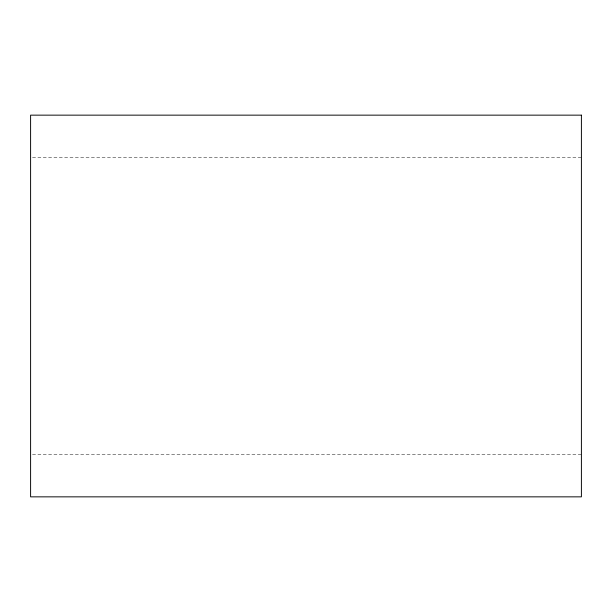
<?xml version="1.0" encoding="UTF-8"?>
<svg xmlns="http://www.w3.org/2000/svg" width="612" height="612" viewBox="0 0 612 612"><rect width="100%" height="100%" fill="white"/><g stroke="black" fill="none" stroke-linecap="round" stroke-linejoin="round"><path stroke-width="0.46" stroke-dasharray="3.06 2.29" d="M32.513 157.559L581.4 157.559M32.513 454.441L581.4 454.441"/><path stroke-width="0.92" d="M581.4 115.148L30.6 115.148L30.6 496.852L581.4 496.852L581.4 115.148"/></g></svg>
